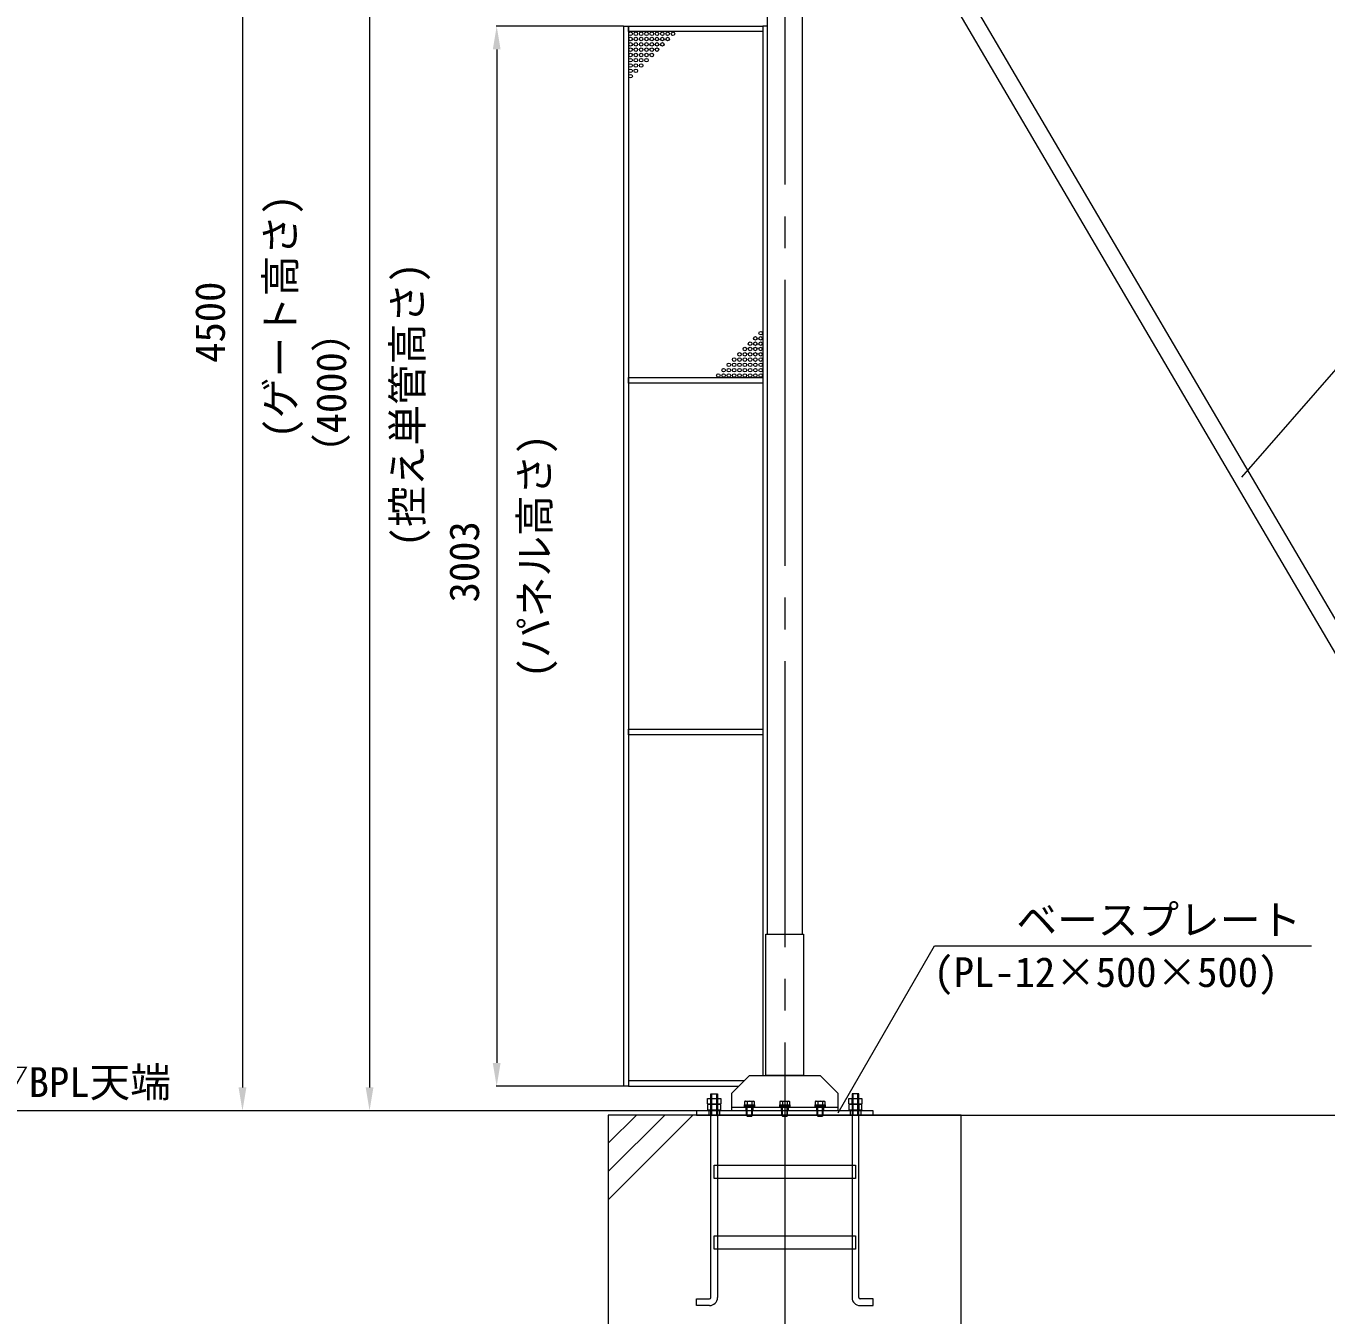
# Model space of a CAD drawing. Units: millimetres, scale not verified. Extents: x 2437 to 26587, y -17325 to 17325.
# Drawn here: x 18518 to 22200, y 4088 to 7740 of the extents above; entities that cross this region are included whole.
import ezdxf
from ezdxf.enums import TextEntityAlignment as Align

# ---------------------------------------------------------------- set-up
doc = ezdxf.new("R2010")
doc.units = ezdxf.units.MM
doc.header["$LTSCALE"] = 90
doc.linetypes.add('CHAIN2', pattern=[12, 9, -1, 1, -1])
doc.linetypes.add('DASHED1', pattern=[1.8, 1.2, -0.6])
for name, color, linetype, lineweight in [('0-2_ACCG-3018', 7, 'Continuous', 18), ('0-5_ﾍﾞｰｽﾗｲﾝ', 5, 'Continuous', 18), ('0-6_ﾎﾞﾙﾄ類', 2, 'Continuous', 18), ('0-9_基礎工事用PCA大', 7, 'Continuous', 18), ('0-B_寸法', 3, 'Continuous', 18), ('0-F_単管ｸﾗﾝﾌﾟ', 7, 'Continuous', 18), ('1-4_通芯', 1, 'CHAIN2', 18), ('1-7_標準ﾊﾟﾈﾙ', 7, 'Continuous', 18), ('1-8_標準柱', 7, 'Continuous', 18), ('1-9_文字', 7, 'Continuous', 18)]:
    doc.layers.add(name, color=color, linetype=linetype, lineweight=lineweight)
doc.styles.add('ＭＳ ゴシック', font='')
doc.styles.get('ＭＳ ゴシック').set_extended_font_data('MS Gothic')

msp = doc.modelspace()

# ---------------------------------------------------------------- linework, layer by layer
at = {"layer": '0-2_ACCG-3018'}
for centre in [(20230.13, 7718.1), (20230.13, 7703.1), (20245.13, 7718.1), (20245.13, 7703.1), (20260.13, 7718.1), (20260.13, 7703.1), (20275.13, 7718.1), (20275.13, 7703.1), (20290.13, 7718.1), (20290.13, 7703.1), (20305.13, 7718.1), (20305.13, 7703.1), (20320.13, 7718.1), (20320.13, 7703.1), (20335.13, 7718.1), (20335.13, 7703.1), (20350.13, 7718.1), (20230.13, 7688.1), (20230.13, 7673.1), (20230.13, 7658.1), (20245.13, 7688.1), (20245.13, 7673.1), (20245.13, 7658.1), (20260.13, 7688.1), (20260.13, 7673.1), (20260.13, 7658.1), (20275.13, 7688.1), (20275.13, 7673.1), (20275.13, 7658.1), (20290.13, 7688.1), (20290.13, 7673.1), (20290.13, 7658.1), (20305.13, 7688.1), (20305.13, 7673.1), (20320.13, 7688.1), (20230.13, 7643.1), (20230.13, 7628.1), (20245.13, 7643.1), (20245.13, 7628.1), (20260.13, 7643.1), (20260.13, 7628.1), (20275.13, 7643.1), (20230.13, 7613.1), (20230.13, 7598.1), (20245.13, 7613.1), (20583.63, 6855.1), (20598.63, 6870.1), (20598.63, 6855.1), (20538.63, 6810.1), (20553.63, 6825.1), (20553.63, 6810.1), (20568.63, 6840.1), (20568.63, 6825.1), (20568.63, 6810.1), (20583.63, 6840.1), (20583.63, 6825.1), (20583.63, 6810.1), (20598.63, 6840.1), (20598.63, 6825.1), (20598.63, 6810.1), (20508.63, 6780.1), (20523.63, 6795.1), (20523.63, 6780.1), (20538.63, 6795.1), (20538.63, 6780.1), (20553.63, 6795.1), (20553.63, 6780.1), (20568.63, 6795.1), (20568.63, 6780.1), (20583.63, 6795.1), (20583.63, 6780.1), (20598.63, 6795.1), (20598.63, 6780.1), (20478.63, 6750.1), (20493.63, 6765.1), (20493.63, 6750.1), (20508.63, 6765.1), (20508.63, 6750.1), (20523.63, 6765.1), (20523.63, 6750.1), (20538.63, 6765.1), (20538.63, 6750.1), (20553.63, 6765.1), (20553.63, 6750.1), (20568.63, 6765.1), (20568.63, 6750.1), (20583.63, 6765.1), (20583.63, 6750.1), (20598.63, 6765.1), (20598.63, 6750.1)]:
    msp.add_circle(centre, 5, dxfattribs=at)
at = {"layer": '0-5_ﾍﾞｰｽﾗｲﾝ'}
for p, q in [((20416.88, 4667), (18435.61, 4667)), ((20916.88, 4655), (24062.36, 4655))]:
    msp.add_line(p, q, dxfattribs=at)
at = {"layer": '0-6_ﾎﾞﾙﾄ類'}
for p, q in [((20457.36, 4687.03), (20457.36, 4701.6)), ((20457.36, 4684.17), (20457.36, 4669.6)), ((20476.4, 4687.03), (20476.4, 4701.6)), ((20476.4, 4684.17), (20476.4, 4669.6)), ((20555.05, 4694), (20553.21, 4692.94)), ((20553.21, 4692.94), (20553.21, 4684.2)), ((20553.21, 4684.2), (20580.54, 4684.2)), ((20555.05, 4694), (20578.72, 4694)), ((20555.63, 4684), (20578.12, 4684)), ((20558.88, 4655), (20558.88, 4677)), ((20560.05, 4692.94), (20560.05, 4684.2)), ((20560.1, 4652.2), (20560.1, 4677)), ((20565.68, 4681), (20566.76, 4677)), ((20567.01, 4681), (20568.08, 4677)), ((20573.71, 4692.94), (20573.71, 4684.2)), ((20574.88, 4655), (20574.88, 4677)), ((20578.72, 4694), (20580.54, 4692.94)), ((20580.54, 4692.94), (20580.54, 4684.2)), ((20655.04, 4694), (20653.22, 4692.94)), ((20653.22, 4692.94), (20653.22, 4684.2)), ((20653.22, 4684.2), (20680.54, 4684.2)), ((20655.04, 4694), (20678.72, 4694)), ((20655.64, 4684), (20678.12, 4684)), ((20658.88, 4655), (20658.88, 4677)), ((20660.05, 4692.94), (20660.05, 4684.2)), ((20660.1, 4652.2), (20660.1, 4677)), ((20665.68, 4681), (20666.75, 4677)), ((20667.01, 4681), (20668.08, 4677)), ((20673.71, 4692.94), (20673.71, 4684.2)), ((20674.88, 4655), (20674.88, 4677)), ((20678.72, 4694), (20680.54, 4692.94)), ((20680.54, 4692.94), (20680.54, 4684.2)), ((20755.04, 4694), (20753.22, 4692.94)), ((20753.22, 4692.94), (20753.22, 4684.2)), ((20753.22, 4684.2), (20780.55, 4684.2)), ((20755.04, 4694), (20778.71, 4694)), ((20755.64, 4684), (20778.13, 4684)), ((20758.88, 4655), (20758.88, 4677)), ((20760.05, 4692.94), (20760.05, 4684.2)), ((20760.11, 4652.2), (20760.11, 4677)), ((20765.68, 4681), (20766.75, 4677)), ((20767, 4681), (20768.08, 4677)), ((20773.71, 4692.94), (20773.71, 4684.2)), ((20774.88, 4655), (20774.88, 4677)), ((20778.71, 4694), (20780.55, 4692.94)), ((20780.55, 4692.94), (20780.55, 4684.2)), ((20857.36, 4687.03), (20857.36, 4701.6)), ((20857.36, 4684.17), (20857.36, 4669.6)), ((20876.41, 4687.03), (20876.41, 4701.6)), ((20876.41, 4684.17), (20876.41, 4669.6)), ((20558.88, 4655), (20560.1, 4652.2)), ((20658.88, 4655), (20660.1, 4652.2)), ((20758.88, 4655), (20760.11, 4652.2))]:
    msp.add_line(p, q, dxfattribs=at)
for points in [[(20448.4, 4687.03), (20448.4, 4701.6), (20485.36, 4701.6), (20485.36, 4687.03), (20482.88, 4685.6), (20450.88, 4685.6)], [(20448.4, 4684.17), (20448.4, 4669.6), (20485.36, 4669.6), (20485.36, 4684.17), (20482.88, 4685.6), (20450.88, 4685.6)], [(20580.88, 4684), (20580.88, 4681), (20552.88, 4681), (20552.88, 4684)], [(20552.88, 4681), (20580.88, 4681), (20580.88, 4677), (20552.88, 4677)], [(20680.88, 4684), (20680.88, 4681), (20652.88, 4681), (20652.88, 4684)], [(20652.88, 4681), (20680.88, 4681), (20680.88, 4677), (20652.88, 4677)], [(20780.88, 4684), (20780.88, 4681), (20752.88, 4681), (20752.88, 4684)], [(20752.88, 4681), (20780.88, 4681), (20780.88, 4677), (20752.88, 4677)], [(20848.4, 4687.03), (20848.4, 4701.6), (20885.35, 4701.6), (20885.35, 4687.03), (20882.88, 4685.6), (20850.89, 4685.6)], [(20848.4, 4684.17), (20848.4, 4669.6), (20885.35, 4669.6), (20885.35, 4684.17), (20882.88, 4685.6), (20850.89, 4685.6)], [(20448.88, 4669.6), (20484.88, 4669.6), (20484.88, 4667), (20448.88, 4667)], [(20848.88, 4669.6), (20884.88, 4669.6), (20884.88, 4667), (20848.88, 4667)]]:
    msp.add_lwpolyline(points, close=True, dxfattribs=at)
for points in [[(20560.1, 4652.2), (20573.65, 4652.2), (20573.65, 4677)], [(20660.1, 4652.2), (20673.66, 4652.2), (20673.66, 4677)], [(20760.11, 4652.2), (20773.66, 4652.2), (20773.66, 4677)], [(20558.88, 4655), (20574.88, 4655), (20573.65, 4652.2)], [(20658.88, 4655), (20674.88, 4655), (20673.66, 4652.2)], [(20758.88, 4655), (20774.88, 4655), (20773.66, 4652.2)]]:
    msp.add_lwpolyline(points, dxfattribs=at)
for centre, radius, start, end in [((20452.88, 4694.78), 8.96, 240, 300), ((20452.88, 4676.42), 8.96, 60, 120), ((20466.88, 4718.05), 32.45, 252.932, 287.068), ((20466.88, 4653.14), 32.45, 72.932, 107.068), ((20480.88, 4694.77), 8.95, 239.975, 300.025), ((20480.88, 4676.43), 8.95, 59.975, 120.025), ((20556.63, 4687.95), 6.05, 55.616, 124.384), ((20555.63, 4684.2), 0.198, 180, 270), ((20566.88, 4671.39), 22.62, 72.412, 107.588), ((20577.13, 4687.95), 6.05, 55.616, 124.384), ((20578.12, 4684.2), 0.198, 270, 0), ((20656.63, 4687.95), 6.05, 55.616, 124.384), ((20655.64, 4684.2), 0.198, 180, 270), ((20666.88, 4671.39), 22.62, 72.412, 107.588), ((20677.13, 4687.95), 6.05, 55.616, 124.384), ((20678.12, 4684.2), 0.198, 270, 0), ((20756.63, 4687.95), 6.05, 55.616, 124.384), ((20755.64, 4684.2), 0.198, 180, 270), ((20766.88, 4671.39), 22.62, 72.412, 107.588), ((20777.13, 4687.95), 6.05, 55.616, 124.384), ((20778.13, 4684.2), 0.198, 270, 0), ((20852.88, 4694.78), 8.96, 240, 300), ((20852.88, 4676.42), 8.96, 60, 120), ((20866.88, 4718.05), 32.45, 252.932, 287.068), ((20866.88, 4653.14), 32.45, 72.932, 107.068), ((20880.88, 4694.77), 8.95, 239.975, 300.025), ((20880.88, 4676.43), 8.95, 59.975, 120.025)]:
    msp.add_arc(centre, radius, start, end, dxfattribs=at)
at = {"layer": '0-9_基礎工事用PCA大'}
for p, q in [((20166.88, 4415), (20406.88, 4655)), ((20166.88, 4495), (20326.88, 4655)), ((20166.88, 4575), (20246.88, 4655)), ((20476.4, 4475), (20476.4, 4313)), ((20857.36, 4475), (20857.36, 4313)), ((20476.4, 4275), (20476.4, 4138)), ((20857.36, 4275), (20857.36, 4138))]:
    msp.add_line(p, q, dxfattribs=at)
at = {"layer": '0-9_基礎工事用PCA大', "color": 4, "linetype": 'DASHED1', "lineweight": 9}
for p, q in [((20452.19, 4667), (20452.19, 4655)), ((20481.88, 4667), (20481.88, 4655)), ((20558.88, 4667), (20558.88, 4655)), ((20574.88, 4667), (20574.88, 4655)), ((20758.88, 4667), (20758.88, 4655)), ((20774.88, 4667), (20774.88, 4655)), ((20851.88, 4667), (20851.88, 4655)), ((20881.88, 4667), (20881.88, 4655)), ((20476.4, 4513), (20476.4, 4475)), ((20857.36, 4513), (20857.36, 4475)), ((20476.4, 4313), (20476.4, 4275)), ((20857.36, 4313), (20857.36, 4275))]:
    msp.add_line(p, q, dxfattribs=at)
at = {"layer": '0-9_基礎工事用PCA大'}
for points in [[(20457.35, 4138.05), (20457.35, 4715), (20476.4, 4715), (20476.4, 4513)], [(20457.35, 4652.5), (20459.85, 4655), (20459.85, 4715), (20473.9, 4715), (20473.9, 4655), (20476.4, 4652.5)], [(20876.41, 4138.05), (20876.41, 4715), (20857.36, 4715), (20857.36, 4513)], [(20876.41, 4652.5), (20873.91, 4655), (20873.91, 4715), (20859.86, 4715), (20859.86, 4655), (20857.36, 4652.5)], [(20453.41, 4115), (20416.4, 4115), (20416.4, 4134.05), (20453.35, 4134.05)], [(20880.35, 4115), (20917.36, 4115), (20917.36, 4134.05), (20880.4, 4134.05)]]:
    msp.add_lwpolyline(points, dxfattribs=at)
for points in [[(20166.88, 3655), (21166.88, 3655), (21166.88, 4655), (20166.88, 4655)], [(20416.88, 4655), (20916.88, 4655), (20916.88, 4667), (20416.88, 4667)], [(20466.88, 4513), (20866.88, 4513), (20866.88, 4475), (20466.88, 4475)], [(20466.88, 4313), (20866.88, 4313), (20866.88, 4275), (20466.88, 4275)]]:
    msp.add_lwpolyline(points, close=True, dxfattribs=at)
for centre, radius, start, end in [((20453.35, 4138.05), 4, 270, 0), ((20453.41, 4138), 23, 270, 0), ((20880.35, 4138), 23, 180, 270), ((20880.4, 4138.05), 4, 180, 270)]:
    msp.add_arc(centre, radius, start, end, dxfattribs=at)
at = {"layer": '0-B_寸法'}
for p, q in [((19130.88, 9101), (19130.88, 4733)), ((19490.88, 8601), (19490.88, 4733)), ((20209.88, 7739.6), (19849.88, 7739.6)), ((19850.88, 7673.6), (19850.88, 4802.6)), ((20209.88, 4736.6), (19849.88, 4736.6)), ((19489.88, 4667), (19129.88, 4667)), ((19849.88, 4667), (19489.88, 4667))]:
    msp.add_line(p, q, dxfattribs=at)
at = {"layer": '0-B_寸法', "color": 91}
for points in [[(19839.88, 7673.6), (19850.88, 7739.6), (19861.88, 7673.6)], [(19839.88, 4802.6), (19850.88, 4736.6), (19861.88, 4802.6)], [(19119.88, 4733), (19130.88, 4667), (19141.88, 4733)], [(19479.88, 4733), (19490.88, 4667), (19501.88, 4733)]]:
    msp.add_solid(points, dxfattribs=at)
at = {"layer": '0-F_単管ｸﾗﾝﾌﾟ'}
for p, q in [((22975.85, 4782.95), (20701.92, 8654.44)), ((22932.8, 4760.29), (20660.01, 8629.83))]:
    msp.add_line(p, q, dxfattribs=at)
at = {"layer": '1-4_通芯'}
msp.add_line((20666.88, 10260.85), (20666.88, 3155), dxfattribs=at)
at = {"layer": '1-7_標準ﾊﾟﾈﾙ'}
for points in [[(20210.88, 7739.6), (20224.13, 7739.6), (20224.13, 4736.6), (20210.88, 4736.6)], [(20224.13, 7739.6), (20604.63, 7739.6), (20604.63, 7724.1), (20224.13, 7724.1)], [(20224.13, 6744.1), (20604.63, 6744.1), (20604.63, 6728.1), (20224.13, 6728.1)], [(20224.13, 5748.1), (20604.63, 5748.1), (20604.63, 5732.1), (20224.13, 5732.1)]]:
    msp.add_lwpolyline(points, close=True, dxfattribs=at)
for points in [[(20616.88, 7739.6), (20604.63, 7739.6), (20604.63, 4767)], [(20551.98, 4752.1), (20224.13, 4752.1), (20224.13, 4736.6), (20536.48, 4736.6)]]:
    msp.add_lwpolyline(points, dxfattribs=at)
at = {"layer": '1-8_標準柱'}
for p, q in [((20616.88, 8617), (20616.88, 5167)), ((20716.88, 5167), (20716.88, 8514.8)), ((20516.88, 4677), (20816.88, 4677))]:
    msp.add_line(p, q, dxfattribs=at)
at = {"layer": '1-8_標準柱', "color": 4, "linetype": 'DASHED1', "lineweight": 9}
for p, q in [((20556.88, 4677), (20556.88, 4667)), ((20576.88, 4677), (20576.88, 4667)), ((20656.88, 4677), (20656.88, 4667)), ((20676.88, 4677), (20676.88, 4667)), ((20756.88, 4677), (20756.88, 4667)), ((20776.88, 4677), (20776.88, 4667))]:
    msp.add_line(p, q, dxfattribs=at)
at = {"layer": '1-8_標準柱'}
for points in [[(20613.68, 5167), (20720.08, 5167), (20720.08, 4767), (20613.68, 4767)], [(20566.88, 4767), (20766.88, 4767), (20816.88, 4717), (20816.88, 4667), (20516.88, 4667), (20516.88, 4717)]]:
    msp.add_lwpolyline(points, close=True, dxfattribs=at)
at = {"layer": '1-9_文字'}
for p, q in [((21961.26, 6462.36), (22241.55, 6782.67)), ((20817.75, 4661), (21090.83, 5133.99)), ((21090.83, 5133.99), (21091.27, 5133.99)), ((21091.27, 5133.99), (22159.17, 5133.99))]:
    msp.add_line(p, q, dxfattribs=at)

# ---------------------------------------------------------------- texts
at = {"layer": '0-B_寸法', "style": 'ＭＳ ゴシック'}
for s, p in [('(ゲート高さ)', (19305.6, 6571.4)), ('(控え単管高さ)', (19665.6, 6263.8)), ('4500', (19106.4, 6786.09)), ('（4000）', (19449.78, 6470.89)), ('(パネル高さ)', (20025.6, 5892.5)), ('3003', (19826.4, 6107.19))]:
    msp.add_text(s, height=84.46, rotation=90, dxfattribs=at).set_placement(p, align=Align.BOTTOM_LEFT)
at = {"layer": '1-9_文字', "style": 'ＭＳ ゴシック'}
for s, p in [('\u3000\u3000ベースプレート\u3000\u3000', (21092.46, 5140.47)), ('(PL-12×500×500)', (21088.02, 4992.3)), ('▽BPL天端', (18410.26, 4680.68))]:
    msp.add_text(s, height=84.46, dxfattribs=at).set_placement(p, align=Align.BOTTOM_LEFT)

doc.saveas('drawing.dxf')
